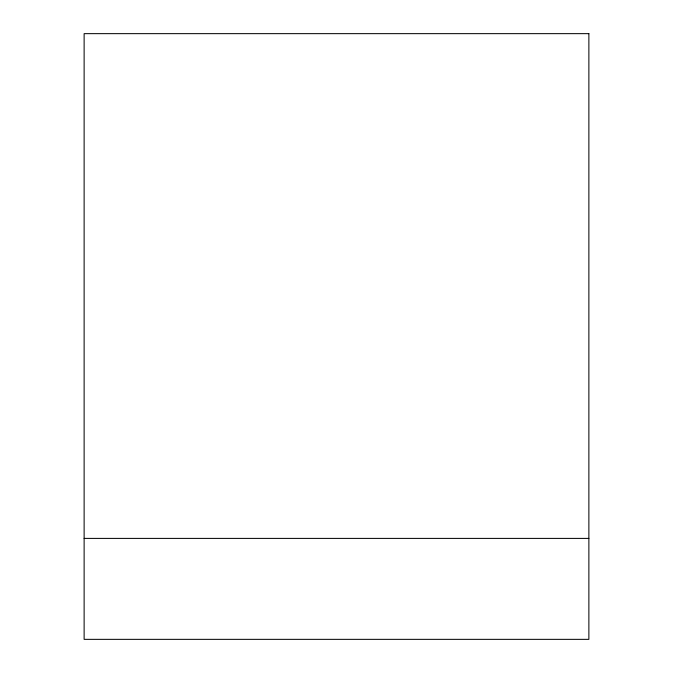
<?xml version="1.0" encoding="UTF-8"?>
<svg xmlns="http://www.w3.org/2000/svg" width="673" height="673" viewBox="0 0 673 673"><rect width="100%" height="100%" fill="white"/><g stroke="black" fill="none" stroke-linecap="round" stroke-linejoin="round"><path stroke-width="1.01" d="M84.125 538.4L588.875 538.4M588.875 33.65L84.125 33.65L84.125 639.35L588.875 639.35L588.875 33.65"/></g></svg>
